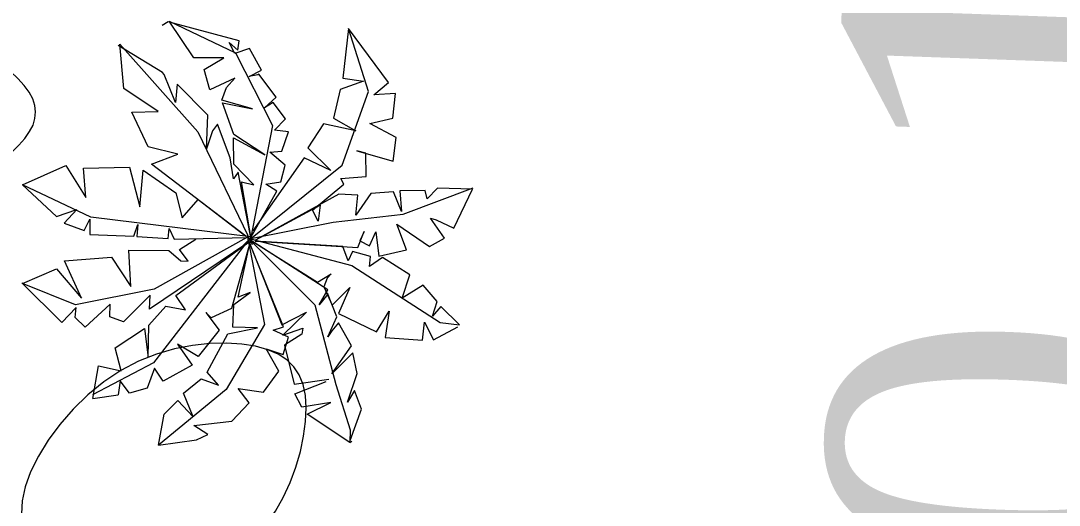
# Model space of a CAD drawing. Header units: metres. Extents: x 2 to 659295185, y -28 to 1124222152.
# Drawn here: x 658249.108 to 658249.991, y 1124136.266 to 1124136.678 of the extents above; entities that cross this region are included whole.
import ezdxf

# ---------------------------------------------------------------- set-up
doc = ezdxf.new("R2010")
doc.units = ezdxf.units.M
doc.header["$MEASUREMENT"] = 0
doc.linetypes.add('0', pattern=[0])
doc.layers.get('0').update_dxf_attribs({"linetype": 'CONTINUOUS'})
doc.layers.add('DPIC_Cotas', color=7, linetype='CONTINUOUS')
doc.layers.add('DPIC_Poligonal P3', color=84, linetype='CONTINUOUS', lineweight=50)
doc.styles.add('TextBookAntig', font='ANTQUAB.TTF', dxfattribs={"height": 3})

# ---------------------------------------------------------------- blocks, each defined once
blk = doc.blocks.new('PIEDRA5')
at = {"color": 42, "linetype": '0', "lineweight": 0}
for points in [[(-0.2059, -0.0848), (-0.1749, -0.0496), (-0.1463, -0.0135), (-0.1208, 0.0238), (-0.0988, 0.0625), (-0.0807, 0.1029), (-0.0671, 0.1452), (-0.0585, 0.1897), (-0.0554, 0.2367), (-0.058, 0.2862), (-0.0659, 0.3373), (-0.0785, 0.3887), (-0.095, 0.4394), (-0.1149, 0.4882), (-0.1375, 0.5338), (-0.1621, 0.5752), (-0.1881, 0.6112), (-0.2149, 0.6408), (-0.2426, 0.6638), (-0.2715, 0.6803), (-0.3017, 0.6902), (-0.3335, 0.6937), (-0.367, 0.6907), (-0.4024, 0.6812), (-0.44, 0.6653), (-0.4798, 0.643), (-0.5208, 0.6146), (-0.5621, 0.5804), (-0.6025, 0.5407), (-0.6409, 0.4957), (-0.6764, 0.4459), (-0.7078, 0.3915), (-0.734, 0.3327), (-0.7542, 0.2701), (-0.7684, 0.205), (-0.7769, 0.1389), (-0.78, 0.0732), (-0.7778, 0.0094), (-0.7707, -0.0509), (-0.7589, -0.1063), (-0.7426, -0.1554), (-0.7222, -0.1968), (-0.698, -0.2307), (-0.6705, -0.2571), (-0.6402, -0.2765), (-0.6074, -0.2891), (-0.5727, -0.2951), (-0.5365, -0.2948), (-0.4992, -0.2885), (-0.4613, -0.2765), (-0.423, -0.2594), (-0.3848, -0.2377), (-0.347, -0.2123), (-0.3099, -0.1836), (-0.2737, -0.1524), (-0.239, -0.1192)], [(0.1125, 0.1917), (0.1178, 0.2225), (0.1247, 0.2524), (0.1334, 0.2812), (0.1443, 0.3089), (0.1577, 0.3351), (0.174, 0.3598), (0.1936, 0.3829), (0.2167, 0.4042), (0.2435, 0.4235), (0.2733, 0.4407), (0.3053, 0.4557), (0.3385, 0.4682), (0.3722, 0.4783), (0.4053, 0.4856), (0.4371, 0.4901), (0.4667, 0.4917), (0.4932, 0.4901), (0.5168, 0.4853), (0.5374, 0.4772), (0.5552, 0.4656), (0.5703, 0.4506), (0.5827, 0.4319), (0.5926, 0.4095), (0.6, 0.3833), (0.605, 0.3534), (0.6074, 0.3202), (0.6069, 0.2845), (0.6031, 0.2469), (0.5958, 0.2081), (0.5848, 0.1689), (0.5696, 0.1298), (0.55, 0.0917), (0.5259, 0.055), (0.498, 0.0204), (0.4672, -0.0116), (0.4344, -0.0406), (0.4003, -0.0661), (0.366, -0.0876), (0.3323, -0.1046), (0.3, -0.1167), (0.2699, -0.1234), (0.2423, -0.1249), (0.217, -0.1217), (0.1943, -0.1141), (0.1741, -0.1023), (0.1564, -0.0868), (0.1415, -0.0678), (0.1292, -0.0458), (0.1196, -0.0211), (0.1125, 0.0059), (0.1078, 0.0348), (0.1052, 0.0651), (0.1046, 0.0964), (0.1057, 0.1282), (0.1084, 0.1601)], [(-0.1875, -0.1958), (-0.1718, -0.1745), (-0.1533, -0.1572), (-0.1328, -0.1435), (-0.1109, -0.1333), (-0.0885, -0.1263), (-0.0662, -0.122), (-0.0448, -0.1203), (-0.025, -0.1208), (-0.0073, -0.1234), (0.0085, -0.1283), (0.0229, -0.1358), (0.0365, -0.1464), (0.0496, -0.1602), (0.0629, -0.1777), (0.0767, -0.1992), (0.0917, -0.225), (0.1079, -0.2553), (0.1249, -0.2891), (0.1418, -0.3252), (0.1578, -0.3625), (0.172, -0.3998), (0.1837, -0.4359), (0.1919, -0.4697), (0.1958, -0.5), (0.1949, -0.5258), (0.1894, -0.5473), (0.1796, -0.5646), (0.1661, -0.5781), (0.1493, -0.5881), (0.1296, -0.5949), (0.1075, -0.5988), (0.0833, -0.6), (0.0576, -0.5989), (0.0309, -0.5957), (0.0037, -0.5908), (-0.0234, -0.5844), (-0.05, -0.5768), (-0.0755, -0.5684), (-0.0992, -0.5593), (-0.1208, -0.55), (-0.1398, -0.5405), (-0.1562, -0.5306), (-0.1703, -0.5197), (-0.1823, -0.5073), (-0.1923, -0.493), (-0.2005, -0.4762), (-0.2072, -0.4565), (-0.2125, -0.4333), (-0.2166, -0.4066), (-0.2191, -0.3769), (-0.22, -0.3454), (-0.2188, -0.313), (-0.2152, -0.2809), (-0.209, -0.2499), (-0.1999, -0.2212)], [(0.2875, -0.2458), (0.3032, -0.2245), (0.3217, -0.2072), (0.3422, -0.1935), (0.3641, -0.1833), (0.3865, -0.1763), (0.4088, -0.172), (0.4302, -0.1703), (0.45, -0.1708), (0.4676, -0.1734), (0.4829, -0.1781), (0.4959, -0.1852), (0.5068, -0.1948), (0.5155, -0.2071), (0.5221, -0.2224), (0.5266, -0.2408), (0.5292, -0.2625), (0.5298, -0.2875), (0.5285, -0.3152), (0.5253, -0.3447), (0.5203, -0.375), (0.5136, -0.4053), (0.5051, -0.4348), (0.495, -0.4625), (0.4833, -0.4875), (0.4701, -0.5092), (0.4558, -0.5277), (0.4408, -0.5433), (0.4255, -0.5563), (0.4105, -0.5668), (0.396, -0.5754), (0.3827, -0.5822), (0.3708, -0.5875), (0.3608, -0.5916), (0.3524, -0.5945), (0.3453, -0.5963), (0.3391, -0.5969), (0.3334, -0.5963), (0.3281, -0.5945), (0.3226, -0.5916), (0.3167, -0.5875), (0.3101, -0.5822), (0.3029, -0.5753), (0.2955, -0.5666), (0.288, -0.5557), (0.2807, -0.5423), (0.2739, -0.526), (0.2677, -0.5064), (0.2625, -0.4833), (0.2584, -0.4566), (0.2559, -0.4269), (0.255, -0.3954), (0.2562, -0.363), (0.2598, -0.3309), (0.266, -0.2999), (0.2751, -0.2712)], [(-0.3375, -0.625), (-0.3218, -0.6105), (-0.3033, -0.5984), (-0.2828, -0.5885), (-0.2609, -0.5807), (-0.2385, -0.5752), (-0.2162, -0.5717), (-0.1948, -0.5703), (-0.175, -0.5708), (-0.1573, -0.5734), (-0.1416, -0.5779), (-0.1273, -0.5845), (-0.1141, -0.5932), (-0.1014, -0.6041), (-0.0889, -0.6171), (-0.076, -0.6324), (-0.0625, -0.65), (-0.048, -0.6698), (-0.033, -0.6914), (-0.0183, -0.7142), (-0.0047, -0.7375), (0.0072, -0.7608), (0.0166, -0.7836), (0.0228, -0.8052), (0.025, -0.825), (0.0227, -0.8426), (0.0161, -0.8578), (0.0057, -0.8707), (-0.0083, -0.8813), (-0.0255, -0.8895), (-0.0453, -0.8953), (-0.0675, -0.8988), (-0.0917, -0.9), (-0.1174, -0.8989), (-0.144, -0.8958), (-0.1711, -0.891), (-0.1979, -0.8849), (-0.224, -0.8778), (-0.2487, -0.8701), (-0.2715, -0.8621), (-0.2917, -0.8542), (-0.3089, -0.8465), (-0.3233, -0.8389), (-0.3352, -0.8309), (-0.3448, -0.8224), (-0.3525, -0.8129), (-0.3585, -0.802), (-0.3631, -0.7895), (-0.3667, -0.775), (-0.3693, -0.7583), (-0.3709, -0.7398), (-0.371, -0.7202), (-0.3693, -0.7), (-0.3654, -0.6798), (-0.359, -0.6602), (-0.3499, -0.6417)]]:
    blk.add_lwpolyline(points, close=True, dxfattribs=at)

msp = doc.modelspace()

# ---------------------------------------------------------------- linework, layer by layer
at = {"layer": 'DPIC_Poligonal P3', "color": 3, "lineweight": 0}
for p, q in [((658249.23334, 1124136.67675), (658249.22834, 1124136.67382)), ((658249.29379, 1124136.66065), (658249.23334, 1124136.67675)), ((658249.25529, 1124136.64626), (658249.23411, 1124136.67733)), ((658249.23411, 1124136.67733), (658249.29069, 1124136.65044)), ((658249.38681, 1124136.67122), (658249.38184, 1124136.62884)), ((658249.42076, 1124136.62522), (658249.38681, 1124136.67122)), ((658249.40371, 1124136.61751), (658249.38681, 1124136.67122)), ((658249.19228, 1124136.65779), (658249.25853, 1124136.58324)), ((658249.19557, 1124136.62012), (658249.19228, 1124136.65779)), ((658249.28515, 1124136.65933), (658249.29257, 1124136.65274)), ((658249.28993, 1124136.64986), (658249.28515, 1124136.65933)), ((658249.29257, 1124136.65274), (658249.29379, 1124136.66065)), ((658249.22856, 1124136.63383), (658249.19075, 1124136.65663)), ((658249.30239, 1124136.65409), (658249.28993, 1124136.64986)), ((658249.29069, 1124136.65044), (658249.32196, 1124136.58862)), ((658249.31271, 1124136.63573), (658249.30239, 1124136.65409)), ((658249.2806, 1124136.64627), (658249.25529, 1124136.64626)), ((658249.26404, 1124136.63632), (658249.2806, 1124136.64627)), ((658249.22982, 1124136.63217), (658249.22856, 1124136.63383)), ((658249.23961, 1124136.60816), (658249.22982, 1124136.63217)), ((658249.26878, 1124136.61896), (658249.26404, 1124136.63632)), ((658249.30228, 1124136.63042), (658249.31271, 1124136.63573)), ((658249.30973, 1124136.63172), (658249.30228, 1124136.63042)), ((658249.3105, 1124136.6323), (658249.30973, 1124136.63172)), ((658249.32521, 1124136.61291), (658249.3105, 1124136.6323)), ((658249.24087, 1124136.62396), (658249.23961, 1124136.60816)), ((658249.26698, 1124136.59751), (658249.24087, 1124136.62396)), ((658249.29008, 1124136.62902), (658249.26878, 1124136.61896)), ((658249.28293, 1124136.62097), (658249.29008, 1124136.62902)), ((658249.39935, 1124136.62642), (658249.37951, 1124136.61921)), ((658249.38184, 1124136.62884), (658249.39935, 1124136.62642)), ((658249.40818, 1124136.61479), (658249.42076, 1124136.62522)), ((658249.22493, 1124136.60051), (658249.19557, 1124136.62012)), ((658249.27907, 1124136.61018), (658249.28293, 1124136.62097)), ((658249.31535, 1124136.60368), (658249.32521, 1124136.61291)), ((658249.37951, 1124136.61921), (658249.37388, 1124136.59486)), ((658249.38122, 1124136.55503), (658249.40371, 1124136.61751)), ((658249.42672, 1124136.61577), (658249.40818, 1124136.61479)), ((658249.4245, 1124136.59488), (658249.42672, 1124136.61577)), ((658249.3051, 1124136.60288), (658249.27907, 1124136.61018)), ((658249.28908, 1124136.58111), (658249.27956, 1124136.60794)), ((658249.27956, 1124136.60794), (658249.3051, 1124136.60288)), ((658249.32265, 1124136.60835), (658249.31535, 1124136.60368)), ((658249.33317, 1124136.5945), (658249.32265, 1124136.60835)), ((658249.20241, 1124136.6), (658249.22493, 1124136.60051)), ((658249.2164, 1124136.57046), (658249.20241, 1124136.6)), ((658249.26591, 1124136.56876), (658249.26698, 1124136.59751)), ((658249.37388, 1124136.59486), (658249.39296, 1124136.58403)), ((658249.40493, 1124136.59049), (658249.4245, 1124136.59488)), ((658249.27524, 1124136.58981), (658249.27115, 1124136.58409)), ((658249.28602, 1124136.56133), (658249.27524, 1124136.58981)), ((658249.32196, 1124136.58862), (658249.30372, 1124136.49356)), ((658249.32372, 1124136.58471), (658249.33317, 1124136.5945)), ((658249.3654, 1124136.59016), (658249.35209, 1124136.56958)), ((658249.39296, 1124136.58403), (658249.3654, 1124136.59016)), ((658249.42722, 1124136.5786), (658249.40493, 1124136.59049)), ((658249.25853, 1124136.58324), (658249.30479, 1124136.48739)), ((658249.27115, 1124136.58409), (658249.26591, 1124136.56876)), ((658249.28904, 1124136.55576), (658249.28881, 1124136.57829)), ((658249.28881, 1124136.57829), (658249.31558, 1124136.56369)), ((658249.31558, 1124136.56369), (658249.28908, 1124136.58111)), ((658249.33565, 1124136.58329), (658249.32372, 1124136.58471)), ((658249.33007, 1124136.56683), (658249.33565, 1124136.58329)), ((658249.42458, 1124136.55826), (658249.42722, 1124136.5786)), ((658249.2416, 1124136.56427), (658249.2164, 1124136.57046)), ((658249.35209, 1124136.56958), (658249.37155, 1124136.5503)), ((658249.21904, 1124136.55587), (658249.2416, 1124136.56427)), ((658249.28881, 1124136.54336), (658249.28602, 1124136.56133)), ((658249.34892, 1124136.56106), (658249.30544, 1124136.49924)), ((658249.31982, 1124136.56604), (658249.33007, 1124136.56683)), ((658249.33297, 1124136.55507), (658249.31982, 1124136.56604)), ((658249.37155, 1124136.5503), (658249.34892, 1124136.56106)), ((658249.40133, 1124136.56506), (658249.39372, 1124136.56714)), ((658249.39372, 1124136.56714), (658249.42458, 1124136.55826)), ((658249.40183, 1124136.54536), (658249.40133, 1124136.56506)), ((658249.1095, 1124136.53818), (658249.14632, 1124136.55479)), ((658249.14632, 1124136.55479), (658249.16337, 1124136.52757)), ((658249.16146, 1124136.55231), (658249.20057, 1124136.5532)), ((658249.16337, 1124136.52757), (658249.16146, 1124136.55231)), ((658249.20057, 1124136.5532), (658249.20921, 1124136.51959)), ((658249.29932, 1124136.49459), (658249.21904, 1124136.55587)), ((658249.30605, 1124136.53812), (658249.28904, 1124136.55576)), ((658249.30338, 1124136.49243), (658249.38122, 1124136.55503)), ((658249.32926, 1124136.5409), (658249.33297, 1124136.55507)), ((658249.20921, 1124136.51959), (658249.21216, 1124136.55064)), ((658249.21216, 1124136.55064), (658249.23991, 1124136.53155)), ((658249.2929, 1124136.54909), (658249.28881, 1124136.54336)), ((658249.30479, 1124136.48739), (658249.2929, 1124136.54909)), ((658249.38015, 1124136.54374), (658249.40183, 1124136.54536)), ((658249.38275, 1124136.53873), (658249.38015, 1124136.54374)), ((658249.1095, 1124136.53818), (658249.1384, 1124136.51123)), ((658249.16769, 1124136.51077), (658249.1095, 1124136.53818)), ((658249.30479, 1124136.48739), (658249.29566, 1124136.5407)), ((658249.29566, 1124136.5407), (658249.30605, 1124136.53812)), ((658249.3163, 1124136.53892), (658249.32926, 1124136.5409)), ((658249.32567, 1124136.53293), (658249.3163, 1124136.53892)), ((658249.35606, 1124136.51672), (658249.38275, 1124136.53873)), ((658249.4518, 1124136.53353), (658249.43046, 1124136.53305)), ((658249.43046, 1124136.53305), (658249.43165, 1124136.51561)), ((658249.43333, 1124136.51339), (658249.49275, 1124136.5357)), ((658249.45371, 1124136.52625), (658249.4518, 1124136.53353)), ((658249.46239, 1124136.53546), (658249.45371, 1124136.52625)), ((658249.4921, 1124136.53444), (658249.46239, 1124136.53546)), ((658249.47619, 1124136.50141), (658249.4921, 1124136.53444)), ((658249.23991, 1124136.53155), (658249.24522, 1124136.51027)), ((658249.24522, 1124136.51027), (658249.25876, 1124136.52578)), ((658249.25876, 1124136.52578), (658249.29932, 1124136.49459)), ((658249.30372, 1124136.49356), (658249.32567, 1124136.53293)), ((658249.37839, 1124136.53018), (658249.30777, 1124136.4914)), ((658249.39464, 1124136.52942), (658249.37839, 1124136.53018)), ((658249.40565, 1124136.5308), (658249.39303, 1124136.51248)), ((658249.39303, 1124136.51248), (658249.39464, 1124136.52942)), ((658249.42496, 1124136.53236), (658249.40565, 1124136.5308)), ((658249.43165, 1124136.51561), (658249.42496, 1124136.53236)), ((658249.1384, 1124136.51123), (658249.15553, 1124136.51725)), ((658249.15553, 1124136.51725), (658249.14498, 1124136.50575)), ((658249.30777, 1124136.4914), (658249.3626, 1124136.52081)), ((658249.36084, 1124136.50725), (658249.35606, 1124136.51672)), ((658249.3626, 1124136.52081), (658249.36084, 1124136.50725)), ((658249.16188, 1124136.49937), (658249.16658, 1124136.50905)), ((658249.16658, 1124136.50905), (658249.16677, 1124136.4961)), ((658249.3033, 1124136.49412), (658249.16769, 1124136.51077)), ((658249.37353, 1124136.50641), (658249.43333, 1124136.51339)), ((658249.46827, 1124136.49278), (658249.45642, 1124136.50997)), ((658249.45642, 1124136.50997), (658249.46124, 1124136.50839)), ((658249.46124, 1124136.50839), (658249.47619, 1124136.50141)), ((658249.14498, 1124136.50575), (658249.16188, 1124136.49937)), ((658249.20401, 1124136.49469), (658249.20753, 1124136.50435)), ((658249.20753, 1124136.50435), (658249.2068, 1124136.49419)), ((658249.23337, 1124136.49254), (658249.23417, 1124136.501)), ((658249.23417, 1124136.501), (658249.23853, 1124136.49209)), ((658249.30219, 1124136.4924), (658249.37353, 1124136.50641)), ((658249.39468, 1124136.48492), (658249.39999, 1124136.49856)), ((658249.39999, 1124136.49856), (658249.3964, 1124136.49059)), ((658249.4045, 1124136.48626), (658249.40989, 1124136.49822)), ((658249.40989, 1124136.49822), (658249.41242, 1124136.47743)), ((658249.42779, 1124136.50482), (658249.45554, 1124136.48573)), ((658249.43589, 1124136.48303), (658249.42779, 1124136.50482)), ((658249.16677, 1124136.4961), (658249.20401, 1124136.49469)), ((658249.2068, 1124136.49419), (658249.23337, 1124136.49254)), ((658249.30116, 1124136.489), (658249.2175, 1124136.43246)), ((658249.30108, 1124136.49069), (658249.22075, 1124136.3869)), ((658249.30016, 1124136.49348), (658249.22148, 1124136.44945)), ((658249.23853, 1124136.49209), (658249.30016, 1124136.49348)), ((658249.23991, 1124136.44424), (658249.30116, 1124136.489)), ((658249.24289, 1124136.48317), (658249.25673, 1124136.49194)), ((658249.30311, 1124136.48961), (658249.28708, 1124136.43291)), ((658249.29297, 1124136.44262), (658249.30311, 1124136.48961)), ((658249.29428, 1124136.48377), (658249.30108, 1124136.49069)), ((658249.30093, 1124136.49406), (658249.31538, 1124136.41947)), ((658249.33128, 1124136.41757), (658249.30143, 1124136.49182)), ((658249.30143, 1124136.49182), (658249.33002, 1124136.41923)), ((658249.36902, 1124136.44885), (658249.30261, 1124136.49185)), ((658249.30261, 1124136.49185), (658249.35812, 1124136.43621)), ((658249.30261, 1124136.49185), (658249.36042, 1124136.45541)), ((658249.30338, 1124136.49243), (658249.38944, 1124136.46959)), ((658249.30743, 1124136.49027), (658249.39468, 1124136.48492)), ((658249.38198, 1124136.48576), (658249.30743, 1124136.49027)), ((658249.3964, 1124136.49059), (658249.4045, 1124136.48626)), ((658249.45554, 1124136.48573), (658249.46827, 1124136.49278)), ((658249.2016, 1124136.45182), (658249.1998, 1124136.48276)), ((658249.1998, 1124136.48276), (658249.23383, 1124136.48241)), ((658249.23383, 1124136.48241), (658249.24411, 1124136.47362)), ((658249.25046, 1124136.47321), (658249.24289, 1124136.48317)), ((658249.38649, 1124136.47346), (658249.38198, 1124136.48576)), ((658249.39009, 1124136.48143), (658249.38649, 1124136.47346)), ((658249.4053, 1124136.47727), (658249.39009, 1124136.48143)), ((658249.41242, 1124136.47743), (658249.43589, 1124136.48303)), ((658249.14524, 1124136.47364), (658249.18504, 1124136.4768)), ((658249.15973, 1124136.44186), (658249.14524, 1124136.47364)), ((658249.18504, 1124136.4768), (658249.2016, 1124136.45182)), ((658249.24411, 1124136.47362), (658249.25046, 1124136.47321)), ((658249.4045, 1124136.4688), (658249.4053, 1124136.47727)), ((658249.41563, 1124136.47638), (658249.4045, 1124136.4688)), ((658249.43883, 1124136.46169), (658249.41563, 1124136.47638)), ((658249.10934, 1124136.45424), (658249.13844, 1124136.46673)), ((658249.13844, 1124136.46673), (658249.15973, 1124136.44186)), ((658249.36042, 1124136.45541), (658249.37196, 1124136.46243)), ((658249.37196, 1124136.46243), (658249.36856, 1124136.45898)), ((658249.38944, 1124136.46959), (658249.46479, 1124136.42115)), ((658249.14287, 1124136.4212), (658249.10892, 1124136.45479)), ((658249.15445, 1124136.43611), (658249.10934, 1124136.45424)), ((658249.36856, 1124136.45898), (658249.36573, 1124136.45159)), ((658249.43222, 1124136.44182), (658249.43883, 1124136.46169)), ((658249.22148, 1124136.44945), (658249.15445, 1124136.43611)), ((658249.2893, 1124136.43634), (658249.30307, 1124136.44679)), ((658249.30307, 1124136.44679), (658249.29297, 1124136.44262)), ((658249.36168, 1124136.43629), (658249.36902, 1124136.44885)), ((658249.36573, 1124136.45159), (658249.37277, 1124136.43597)), ((658249.36875, 1124136.44602), (658249.36806, 1124136.44375)), ((658249.37678, 1124136.42592), (658249.36875, 1124136.44602)), ((658249.37277, 1124136.43597), (658249.38791, 1124136.45096)), ((658249.38791, 1124136.45096), (658249.37823, 1124136.42877)), ((658249.4503, 1124136.45294), (658249.43222, 1124136.44182)), ((658249.462, 1124136.43912), (658249.4503, 1124136.45294)), ((658249.18409, 1124136.43678), (658249.16283, 1124136.41714)), ((658249.18378, 1124136.42607), (658249.18409, 1124136.43678)), ((658249.21815, 1124136.44431), (658249.19544, 1124136.42182)), ((658249.2175, 1124136.43246), (658249.21815, 1124136.44431)), ((658249.24797, 1124136.43202), (658249.23991, 1124136.44424)), ((658249.28819, 1124136.41716), (658249.2893, 1124136.43634)), ((658249.35812, 1124136.43621), (658249.37582, 1124136.36844)), ((658249.36806, 1124136.44375), (658249.36168, 1124136.43629)), ((658249.45822, 1124136.42664), (658249.462, 1124136.43912)), ((658249.15495, 1124136.43386), (658249.14287, 1124136.4212)), ((658249.15415, 1124136.4254), (658249.15495, 1124136.43386)), ((658249.21693, 1124136.41893), (658249.23123, 1124136.43503)), ((658249.23123, 1124136.43503), (658249.24797, 1124136.43202)), ((658249.27003, 1124136.4252), (658249.26548, 1124136.4296)), ((658249.26548, 1124136.4296), (658249.27684, 1124136.41465)), ((658249.28708, 1124136.43291), (658249.27003, 1124136.4252)), ((658249.33002, 1124136.41923), (658249.3509, 1124136.42985)), ((658249.3509, 1124136.42985), (658249.33082, 1124136.41024)), ((658249.37823, 1124136.42877), (658249.41058, 1124136.41317)), ((658249.41058, 1124136.41317), (658249.42124, 1124136.43087)), ((658249.42124, 1124136.43087), (658249.41792, 1124136.40826)), ((658249.46537, 1124136.43469), (658249.45822, 1124136.42664)), ((658249.48121, 1124136.4192), (658249.46537, 1124136.43469)), ((658249.16283, 1124136.41714), (658249.15415, 1124136.4254)), ((658249.19544, 1124136.42182), (658249.18378, 1124136.42607)), ((658249.2162, 1124136.39131), (658249.21693, 1124136.41893)), ((658249.31538, 1124136.41947), (658249.28268, 1124136.36408)), ((658249.36925, 1124136.40885), (658249.37678, 1124136.42592)), ((658249.37819, 1124136.42089), (658249.37257, 1124136.414)), ((658249.38936, 1124136.40142), (658249.37819, 1124136.42089)), ((658249.44965, 1124136.40616), (658249.45133, 1124136.42141)), ((658249.45133, 1124136.42141), (658249.45913, 1124136.40638)), ((658249.46479, 1124136.42115), (658249.48121, 1124136.4192)), ((658249.18814, 1124136.39969), (658249.2131, 1124136.41603)), ((658249.2131, 1124136.41603), (658249.2162, 1124136.39131)), ((658249.27684, 1124136.41465), (658249.25887, 1124136.39227)), ((658249.26659, 1124136.37893), (658249.2841, 1124136.41143)), ((658249.2841, 1124136.41143), (658249.30918, 1124136.41651)), ((658249.30918, 1124136.41651), (658249.28819, 1124136.41716)), ((658249.32272, 1124136.41456), (658249.33128, 1124136.41757)), ((658249.33564, 1124136.40866), (658249.32272, 1124136.41456)), ((658249.32272, 1124136.41456), (658249.32272, 1124136.41456)), ((658249.33082, 1124136.41024), (658249.34795, 1124136.41626)), ((658249.34699, 1124136.41117), (658249.33239, 1124136.40182)), ((658249.34795, 1124136.41626), (658249.34699, 1124136.41117)), ((658249.37257, 1124136.414), (658249.36925, 1124136.40885)), ((658249.45913, 1124136.40638), (658249.47959, 1124136.41754)), ((658249.24139, 1124136.40258), (658249.25367, 1124136.38483)), ((658249.25887, 1124136.39227), (658249.24139, 1124136.40258)), ((658249.33117, 1124136.39391), (658249.33564, 1124136.40866)), ((658249.33239, 1124136.40182), (658249.34061, 1124136.36877)), ((658249.37265, 1124136.37738), (658249.38936, 1124136.40142)), ((658249.41792, 1124136.40826), (658249.44965, 1124136.40616)), ((658249.19337, 1124136.38009), (658249.18814, 1124136.39969)), ((658249.31671, 1124136.39865), (658249.33117, 1124136.39391)), ((658249.32746, 1124136.37974), (658249.31671, 1124136.39865)), ((658249.39043, 1124136.39525), (658249.37265, 1124136.37738)), ((658249.39398, 1124136.37786), (658249.39043, 1124136.39525)), ((658249.22075, 1124136.3869), (658249.16901, 1124136.35954)), ((658249.16917, 1124136.35651), (658249.1742, 1124136.38439)), ((658249.1742, 1124136.38439), (658249.19337, 1124136.38009)), ((658249.25367, 1124136.38483), (658249.22897, 1124136.37132)), ((658249.22174, 1124136.38242), (658249.21539, 1124136.36538)), ((658249.22897, 1124136.37132), (658249.22174, 1124136.38242)), ((658249.27618, 1124136.36788), (658249.26659, 1124136.37893)), ((658249.31442, 1124136.36198), (658249.32746, 1124136.37974)), ((658249.38599, 1124136.35346), (658249.39398, 1124136.37786)), ((658249.19257, 1124136.37162), (658249.19069, 1124136.3595)), ((658249.20056, 1124136.3611), (658249.19257, 1124136.37162)), ((658249.21539, 1124136.36538), (658249.20056, 1124136.3611)), ((658249.24644, 1124136.36101), (658249.26131, 1124136.37318)), ((658249.26131, 1124136.37318), (658249.27618, 1124136.36788)), ((658249.34061, 1124136.36877), (658249.37009, 1124136.37282)), ((658249.34099, 1124136.36033), (658249.36779, 1124136.37108)), ((658249.37582, 1124136.36844), (658249.38824, 1124136.32985)), ((658249.16917, 1124136.35651), (658249.19069, 1124136.3595)), ((658249.28268, 1124136.36408), (658249.22507, 1124136.31677)), ((658249.25447, 1124136.34091), (658249.24644, 1124136.36101)), ((658249.30218, 1124136.35269), (658249.29293, 1124136.36488)), ((658249.29293, 1124136.36488), (658249.31442, 1124136.36198)), ((658249.34703, 1124136.3492), (658249.34099, 1124136.36033)), ((658249.39188, 1124136.36317), (658249.38599, 1124136.35346)), ((658249.39773, 1124136.34753), (658249.39188, 1124136.36317)), ((658249.22984, 1124136.34317), (658249.24158, 1124136.3547)), ((658249.24158, 1124136.3547), (658249.25447, 1124136.34091)), ((658249.28746, 1124136.33715), (658249.30218, 1124136.35269)), ((658249.37177, 1124136.35314), (658249.34703, 1124136.3492)), ((658249.35165, 1124136.34311), (658249.37177, 1124136.35314)), ((658249.22507, 1124136.31677), (658249.22984, 1124136.34317)), ((658249.38794, 1124136.31914), (658249.35165, 1124136.34311)), ((658249.38799, 1124136.32091), (658249.39773, 1124136.34753)), ((658249.25519, 1124136.3336), (658249.28746, 1124136.33715)), ((658249.26701, 1124136.32598), (658249.25519, 1124136.3336)), ((658249.22507, 1124136.31677), (658249.25733, 1124136.32126)), ((658249.25733, 1124136.32126), (658249.26701, 1124136.32598)), ((658249.38824, 1124136.32985), (658249.38794, 1124136.31914)), ((658249.38794, 1124136.31914), (658249.38947, 1124136.3203))]:
    msp.add_line(p, q, dxfattribs=at)

# ---------------------------------------------------------------- block references
at = {"layer": 'DPIC_Poligonal P3', "lineweight": 0}
for p, xscale, yscale, zscale, rotation in [((658248.9343, 1124136.56182), -0.2624999999283498, 0.2624999999534339, 0.2625, 231.6262079926297), ((658249.28985, 1124136.19226), 0.2624999998370828, 0.2624999998370828, 0.2624999998370828, 321.6262079768554)]:
    msp.add_blockref('PIEDRA5', p, dxfattribs=dict(at, xscale=xscale, yscale=yscale, zscale=zscale, rotation=rotation))

# ---------------------------------------------------------------- texts
at = {"layer": 'DPIC_Cotas', "insert": (658249.73864, 1124134.71712), "char_height": 0.3, "width": 4.283965, "attachment_point": 1, "rotation": 87.96541, "style": 'TextBookAntig'}
msp.add_mtext('\\pi1.2665;{\\fBook Antiqua|b0|i0|c0|p18;10,10 mts}', dxfattribs=at)

doc.saveas('drawing.dxf')
